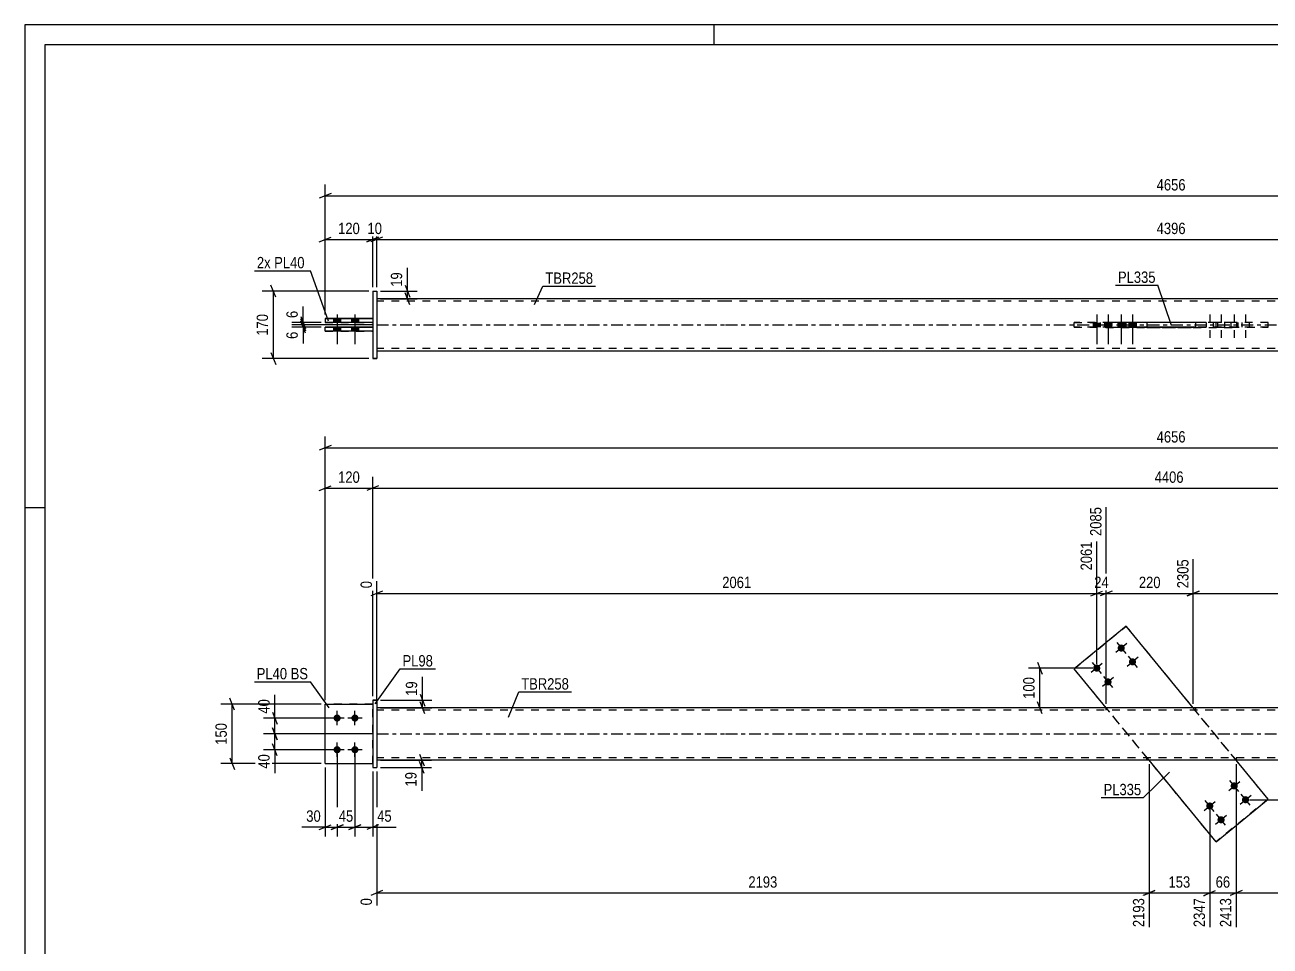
# Model space of a CAD drawing. Header units: millimetres. Extents: x 0 to 594, y 0 to 420.
# Drawn here: x 0 to 314.4, y 187.3 to 420 of the extents above; entities that cross this region are included whole.
import ezdxf

# ---------------------------------------------------------------- set-up
doc = ezdxf.new("R2010")
doc.units = ezdxf.units.MM
doc.linetypes.add('DXK_LINE_DOT2', pattern=[3.9198, 1.9599, -1.9599])
doc.linetypes.add('DXK_LINE_DOT3', pattern=[5.9187, 2.979, -0.9799, 0.9799, -0.9799])
doc.styles.add('Arial Narrow', font='ARIALN.TTF', dxfattribs={"height": 0.2})

# ---------------------------------------------------------------- blocks, each defined once
blk = doc.blocks.new('Unknown-580874955-1129')
at = {"color": 5, "linetype": 'Continuous'}
for p, q in [((594, 420), (0, 420)), ((0, 420), (0, 0)), ((174, 415), (174, 420)), ((589, 415), (5, 415)), ((5, 415), (5, 5)), ((5, 298), (0, 298))]:
    blk.add_line(p, q, dxfattribs=at)
blk = doc.blocks.new('Part-580874955-1928 - 1901')
at = {"color": 2, "linetype": 'Continuous'}
for p, q in [((75.82, 233.42), (75.82, 248.42)), ((75.82, 248.42), (87.82, 248.42)), ((75.82, 233.42), (75.82, 233.42)), ((75.82, 233.42), (87.82, 233.42))]:
    blk.add_line(p, q, dxfattribs=at)
at = {"color": 7, "linetype": 'DXK_LINE_DOT2'}
for p, q in [((87.82, 248.42), (75.82, 248.42)), ((87.82, 233.42), (87.82, 248.42)), ((75.82, 233.42), (87.82, 233.42)), ((87.82, 233.42), (87.82, 233.42))]:
    blk.add_line(p, q, dxfattribs=at)
blk = doc.blocks.new('Part-580874955-1912 - 1901')
at = {"color": 2, "linetype": 'Continuous'}
for p, q in [((176.82, 247.52), (88.82, 247.52)), ((401.89, 247.52), (176.92, 247.52)), ((176.82, 234.32), (88.82, 234.32)), ((401.89, 234.32), (176.92, 234.32))]:
    blk.add_line(p, q, dxfattribs=at)
at = {"color": 7, "linetype": 'DXK_LINE_DOT2'}
for p, q in [((88.82, 247.52), (88.82, 234.32)), ((176.82, 246.92), (88.82, 246.92)), ((401.89, 246.92), (176.92, 246.92)), ((272.91, 247.52), (272.91, 246.92)), ((295.58, 247.52), (295.58, 246.92)), ((176.82, 234.92), (88.82, 234.92)), ((401.89, 234.92), (176.92, 234.92)), ((283.24, 234.32), (283.24, 234.92)), ((305.9, 234.32), (305.9, 234.92))]:
    blk.add_line(p, q, dxfattribs=at)
at = {"color": 7, "linetype": 'DXK_LINE_DOT3'}
for p, q in [((88.82, 240.92), (176.82, 240.92)), ((176.92, 240.92), (401.89, 240.92))]:
    blk.add_line(p, q, dxfattribs=at)
blk = doc.blocks.new('Part-580874955-1933 - 1901')
at = {"color": 7, "linetype": 'DXK_LINE_DOT2'}
for p, q in [((75.82, 233.42), (75.82, 248.42)), ((75.82, 248.42), (87.82, 248.42)), ((87.82, 248.42), (75.82, 248.42)), ((87.82, 233.42), (87.82, 248.42)), ((75.82, 233.42), (75.82, 233.42)), ((75.82, 233.42), (87.82, 233.42)), ((75.82, 233.42), (87.82, 233.42)), ((87.82, 233.42), (87.82, 233.42))]:
    blk.add_line(p, q, dxfattribs=at)
blk = doc.blocks.new('Part-580874955-1938 - 1901')
at = {"color": 2, "linetype": 'Continuous'}
for p, q in [((87.82, 249.42), (88.82, 249.42)), ((88.82, 249.42), (87.82, 249.42)), ((87.82, 249.42), (87.82, 232.42)), ((88.82, 249.42), (88.82, 232.42)), ((87.82, 232.42), (88.82, 232.42))]:
    blk.add_line(p, q, dxfattribs=at)
at = {"color": 7, "linetype": 'DXK_LINE_DOT2'}
for p, q in [((87.82, 249.42), (87.82, 249.42)), ((87.82, 249.42), (87.82, 249.42)), ((88.82, 249.42), (88.82, 249.42)), ((87.82, 232.42), (88.82, 232.42))]:
    blk.add_line(p, q, dxfattribs=at)
blk = doc.blocks.new('Part-580874955-1943 - 1901')
at = {"color": 2, "linetype": 'Continuous'}
for p, q in [((278.08, 268.17), (264.92, 257.39)), ((278.08, 268.17), (278.08, 268.17)), ((294.99, 247.52), (278.08, 268.17)), ((273.01, 247.52), (264.92, 257.39)), ((264.92, 257.39), (264.92, 257.39)), ((300.74, 213.67), (283.83, 234.32)), ((313.89, 224.44), (305.8, 234.32)), ((300.74, 213.67), (313.89, 224.44)), ((313.89, 224.44), (313.89, 224.44)), ((300.74, 213.67), (300.74, 213.67))]:
    blk.add_line(p, q, dxfattribs=at)
at = {"color": 7, "linetype": 'DXK_LINE_DOT2'}
for p, q in [((264.92, 257.39), (278.08, 268.17)), ((313.89, 224.44), (278.08, 268.17)), ((300.74, 213.67), (264.92, 257.39)), ((283.83, 234.32), (273.01, 247.52)), ((305.8, 234.32), (294.99, 247.52)), ((313.89, 224.44), (300.74, 213.67))]:
    blk.add_line(p, q, dxfattribs=at)
blk = doc.blocks.new('Bolt-580874955-1945 - 1901')
at = {"linetype": 'Continuous'}
for points in [[(78.82, 245.82), (79.01, 245.8), (79.19, 245.74), (79.35, 245.65), (79.49, 245.52), (79.6, 245.37), (79.68, 245.2), (79.72, 245.01), (79.72, 244.82), (79.68, 244.64), (79.6, 244.47), (79.49, 244.32), (79.35, 244.19), (79.19, 244.1), (79.01, 244.04), (78.82, 244.02), (78.64, 244.04), (78.46, 244.1), (78.3, 244.19), (78.16, 244.32), (78.05, 244.47), (77.97, 244.64), (77.93, 244.82), (77.93, 245.01), (77.97, 245.2), (78.05, 245.37), (78.16, 245.52), (78.3, 245.65), (78.46, 245.74), (78.64, 245.8)], [(83.32, 245.82), (83.51, 245.8), (83.69, 245.74), (83.85, 245.65), (83.99, 245.52), (84.1, 245.37), (84.18, 245.2), (84.22, 245.01), (84.22, 244.82), (84.18, 244.64), (84.1, 244.47), (83.99, 244.32), (83.85, 244.19), (83.69, 244.1), (83.51, 244.04), (83.32, 244.02), (83.14, 244.04), (82.96, 244.1), (82.8, 244.19), (82.66, 244.32), (82.55, 244.47), (82.47, 244.64), (82.43, 244.82), (82.43, 245.01), (82.47, 245.2), (82.55, 245.37), (82.66, 245.52), (82.8, 245.65), (82.96, 245.74), (83.14, 245.8)], [(78.82, 237.82), (79.01, 237.8), (79.19, 237.74), (79.35, 237.65), (79.49, 237.52), (79.6, 237.37), (79.68, 237.2), (79.72, 237.01), (79.72, 236.82), (79.68, 236.64), (79.6, 236.47), (79.49, 236.32), (79.35, 236.19), (79.19, 236.1), (79.01, 236.04), (78.82, 236.02), (78.64, 236.04), (78.46, 236.1), (78.3, 236.19), (78.16, 236.32), (78.05, 236.47), (77.97, 236.64), (77.93, 236.82), (77.93, 237.01), (77.97, 237.2), (78.05, 237.37), (78.16, 237.52), (78.3, 237.65), (78.46, 237.74), (78.64, 237.8)], [(83.32, 237.82), (83.51, 237.8), (83.69, 237.74), (83.85, 237.65), (83.99, 237.52), (84.1, 237.37), (84.18, 237.2), (84.22, 237.01), (84.22, 236.82), (84.18, 236.64), (84.1, 236.47), (83.99, 236.32), (83.85, 236.19), (83.69, 236.1), (83.51, 236.04), (83.32, 236.02), (83.14, 236.04), (82.96, 236.1), (82.8, 236.19), (82.66, 236.32), (82.55, 236.47), (82.47, 236.64), (82.43, 236.82), (82.43, 237.01), (82.47, 237.2), (82.55, 237.37), (82.66, 237.52), (82.8, 237.65), (82.96, 237.74), (83.14, 237.8)]]:
    blk.add_hatch(color=1, dxfattribs=at).paths.add_polyline_path(points)
at = {"color": 1, "linetype": 'Continuous'}
for p, q in [((78.82, 243.12), (78.82, 246.72)), ((83.32, 243.12), (83.32, 246.72)), ((80.62, 244.92), (77.02, 244.92)), ((85.12, 244.92), (81.52, 244.92)), ((80.62, 236.92), (77.02, 236.92)), ((78.82, 235.12), (78.82, 238.72)), ((85.12, 236.92), (81.52, 236.92)), ((83.32, 235.12), (83.32, 238.72))]:
    blk.add_line(p, q, dxfattribs=at)
blk = doc.blocks.new('Bolt-580874955-1946 - 1901')
at = {"linetype": 'Continuous'}
for points in [[(276.81, 263.51), (277, 263.49), (277.18, 263.43), (277.34, 263.33), (277.48, 263.21), (277.59, 263.06), (277.67, 262.88), (277.71, 262.7), (277.71, 262.51), (277.67, 262.33), (277.59, 262.16), (277.48, 262), (277.34, 261.88), (277.18, 261.78), (277, 261.73), (276.81, 261.71), (276.63, 261.73), (276.45, 261.78), (276.28, 261.88), (276.14, 262), (276.03, 262.16), (275.96, 262.33), (275.92, 262.51), (275.92, 262.7), (275.96, 262.88), (276.03, 263.06), (276.14, 263.21), (276.28, 263.33), (276.45, 263.43), (276.63, 263.49)], [(270.62, 258.44), (270.81, 258.42), (270.99, 258.36), (271.15, 258.27), (271.29, 258.14), (271.4, 257.99), (271.48, 257.82), (271.52, 257.63), (271.52, 257.44), (271.48, 257.26), (271.4, 257.09), (271.29, 256.93), (271.15, 256.81), (270.99, 256.71), (270.81, 256.66), (270.62, 256.64), (270.44, 256.66), (270.26, 256.71), (270.09, 256.81), (269.95, 256.93), (269.84, 257.09), (269.77, 257.26), (269.73, 257.44), (269.73, 257.63), (269.77, 257.82), (269.84, 257.99), (269.95, 258.14), (270.09, 258.27), (270.26, 258.36), (270.44, 258.42)], [(279.66, 260.03), (279.85, 260.01), (280.03, 259.95), (280.19, 259.85), (280.33, 259.73), (280.44, 259.58), (280.52, 259.4), (280.56, 259.22), (280.56, 259.03), (280.52, 258.85), (280.44, 258.68), (280.33, 258.52), (280.19, 258.4), (280.03, 258.3), (279.85, 258.25), (279.66, 258.23), (279.48, 258.25), (279.3, 258.3), (279.13, 258.4), (279, 258.52), (278.88, 258.68), (278.81, 258.85), (278.77, 259.03), (278.77, 259.22), (278.81, 259.4), (278.88, 259.58), (279, 259.73), (279.13, 259.85), (279.3, 259.95), (279.48, 260.01)], [(273.48, 254.96), (273.66, 254.94), (273.84, 254.88), (274, 254.78), (274.14, 254.66), (274.25, 254.51), (274.33, 254.33), (274.37, 254.15), (274.37, 253.96), (274.33, 253.78), (274.25, 253.61), (274.14, 253.45), (274, 253.33), (273.84, 253.23), (273.66, 253.18), (273.48, 253.16), (273.29, 253.18), (273.11, 253.23), (272.95, 253.33), (272.81, 253.45), (272.7, 253.61), (272.62, 253.78), (272.58, 253.96), (272.58, 254.15), (272.62, 254.33), (272.7, 254.51), (272.81, 254.66), (272.95, 254.78), (273.11, 254.88), (273.29, 254.94)]]:
    blk.add_hatch(color=1, dxfattribs=at).paths.add_polyline_path(points)
at = {"color": 1, "linetype": 'Continuous'}
for p, q in [((278.2, 263.75), (275.42, 261.47)), ((275.67, 264), (277.95, 261.21)), ((272.02, 258.68), (269.23, 256.4)), ((269.48, 258.93), (271.76, 256.14)), ((281.06, 260.27), (278.27, 257.98)), ((278.52, 260.52), (280.8, 257.73)), ((274.87, 255.2), (272.08, 252.92)), ((272.33, 255.45), (274.62, 252.66))]:
    blk.add_line(p, q, dxfattribs=at)
blk = doc.blocks.new('Bolt-580874955-1947 - 1901')
at = {"linetype": 'Continuous'}
for points in [[(305.34, 228.68), (305.53, 228.66), (305.71, 228.6), (305.87, 228.51), (306.01, 228.38), (306.12, 228.23), (306.2, 228.06), (306.24, 227.87), (306.24, 227.68), (306.2, 227.5), (306.12, 227.33), (306.01, 227.18), (305.87, 227.05), (305.71, 226.96), (305.53, 226.9), (305.34, 226.88), (305.16, 226.9), (304.98, 226.96), (304.81, 227.05), (304.67, 227.18), (304.56, 227.33), (304.49, 227.5), (304.45, 227.68), (304.45, 227.87), (304.49, 228.06), (304.56, 228.23), (304.67, 228.38), (304.81, 228.51), (304.98, 228.6), (305.16, 228.66)], [(299.15, 223.61), (299.34, 223.59), (299.52, 223.53), (299.68, 223.44), (299.82, 223.31), (299.93, 223.16), (300.01, 222.99), (300.05, 222.8), (300.05, 222.62), (300.01, 222.43), (299.93, 222.26), (299.82, 222.11), (299.68, 221.98), (299.52, 221.89), (299.34, 221.83), (299.15, 221.81), (298.97, 221.83), (298.79, 221.89), (298.63, 221.98), (298.49, 222.11), (298.38, 222.26), (298.3, 222.43), (298.26, 222.62), (298.26, 222.8), (298.3, 222.99), (298.38, 223.16), (298.49, 223.31), (298.63, 223.44), (298.79, 223.53), (298.97, 223.59)], [(308.19, 225.2), (308.38, 225.18), (308.56, 225.12), (308.72, 225.03), (308.86, 224.9), (308.97, 224.75), (309.05, 224.58), (309.09, 224.39), (309.09, 224.2), (309.05, 224.02), (308.97, 223.85), (308.86, 223.7), (308.72, 223.57), (308.56, 223.48), (308.38, 223.42), (308.19, 223.4), (308.01, 223.42), (307.83, 223.48), (307.67, 223.57), (307.53, 223.7), (307.42, 223.85), (307.34, 224.02), (307.3, 224.2), (307.3, 224.39), (307.34, 224.58), (307.42, 224.75), (307.53, 224.9), (307.67, 225.03), (307.83, 225.12), (308.01, 225.18)], [(302.01, 220.13), (302.19, 220.11), (302.37, 220.05), (302.54, 219.96), (302.67, 219.83), (302.79, 219.68), (302.86, 219.51), (302.9, 219.32), (302.9, 219.13), (302.86, 218.95), (302.79, 218.78), (302.67, 218.63), (302.54, 218.5), (302.37, 218.41), (302.19, 218.35), (302.01, 218.33), (301.82, 218.35), (301.64, 218.41), (301.48, 218.5), (301.34, 218.63), (301.23, 218.78), (301.15, 218.95), (301.11, 219.13), (301.11, 219.32), (301.15, 219.51), (301.23, 219.68), (301.34, 219.83), (301.48, 219.96), (301.64, 220.05), (301.82, 220.11)]]:
    blk.add_hatch(color=1, dxfattribs=at).paths.add_polyline_path(points)
at = {"color": 1, "linetype": 'Continuous'}
for p, q in [((303.95, 226.64), (306.74, 228.92)), ((306.48, 226.39), (304.2, 229.17)), ((297.76, 221.57), (300.55, 223.85)), ((300.3, 221.32), (298.01, 224.1)), ((306.8, 223.16), (309.59, 225.44)), ((309.34, 222.91), (307.05, 225.69)), ((300.61, 218.09), (303.4, 220.37)), ((303.15, 217.84), (300.87, 220.62))]:
    blk.add_line(p, q, dxfattribs=at)
blk = doc.blocks.new('Part-580874955-2347 - 2328')
at = {"color": 2, "linetype": 'Continuous'}
for p, q in [((75.82, 342.63), (75.82, 343.63)), ((75.82, 343.63), (87.82, 343.63)), ((87.82, 343.63), (75.82, 343.63)), ((87.82, 342.63), (75.82, 342.63))]:
    blk.add_line(p, q, dxfattribs=at)
at = {"color": 7, "linetype": 'DXK_LINE_DOT2'}
for p, q in [((75.82, 343.63), (75.82, 343.63)), ((75.82, 343.63), (75.82, 343.63)), ((87.82, 343.63), (87.82, 342.63)), ((75.82, 342.63), (87.82, 342.63))]:
    blk.add_line(p, q, dxfattribs=at)
blk = doc.blocks.new('Bolt-580874955-2331 - 2328')
at = {"linetype": 'Continuous'}
for points in [[(77.92, 344.83), (79.72, 344.83), (79.72, 345.83), (77.92, 345.83)], [(77.92, 344.83), (79.72, 344.83), (79.72, 345.83), (77.92, 345.83)], [(77.92, 342.63), (79.72, 342.63), (79.72, 343.63), (77.92, 343.63)], [(77.92, 342.63), (79.72, 342.63), (79.72, 343.63), (77.92, 343.63)], [(82.42, 344.83), (84.22, 344.83), (84.22, 345.83), (82.42, 345.83)], [(82.42, 344.83), (84.22, 344.83), (84.22, 345.83), (82.42, 345.83)], [(82.42, 342.63), (84.22, 342.63), (84.22, 343.63), (82.42, 343.63)], [(82.42, 342.63), (84.22, 342.63), (84.22, 343.63), (82.42, 343.63)]]:
    blk.add_hatch(color=1, dxfattribs=at).paths.add_polyline_path(points)
at = {"color": 1, "linetype": 'Continuous'}
for p, q in [((78.82, 346.83), (78.82, 339.33)), ((78.82, 346.83), (78.82, 339.33)), ((83.32, 346.83), (83.32, 339.33)), ((83.32, 346.83), (83.32, 339.33)), ((77.92, 345.83), (77.92, 344.83)), ((77.92, 345.83), (77.92, 344.83)), ((77.92, 343.63), (77.92, 342.63)), ((77.92, 343.63), (77.92, 342.63)), ((79.72, 345.83), (79.72, 344.83)), ((79.72, 345.83), (79.72, 344.83)), ((79.72, 343.63), (79.72, 342.63)), ((79.72, 343.63), (79.72, 342.63)), ((82.42, 345.83), (82.42, 344.83)), ((82.42, 345.83), (82.42, 344.83)), ((82.42, 343.63), (82.42, 342.63)), ((82.42, 343.63), (82.42, 342.63)), ((84.22, 345.83), (84.22, 344.83)), ((84.22, 345.83), (84.22, 344.83)), ((84.22, 343.63), (84.22, 342.63)), ((84.22, 343.63), (84.22, 342.63))]:
    blk.add_line(p, q, dxfattribs=at)
blk = doc.blocks.new('Part-580874955-2336 - 2328')
at = {"color": 2, "linetype": 'Continuous'}
for p, q in [((264.92, 343.63), (264.92, 344.83)), ((278.08, 343.63), (278.08, 344.83)), ((295.58, 344.83), (278.08, 344.83)), ((295.58, 344.83), (278.08, 344.83)), ((295.58, 343.63), (278.08, 343.63))]:
    blk.add_line(p, q, dxfattribs=at)
at = {"color": 7, "linetype": 'DXK_LINE_DOT2'}
for p, q in [((278.08, 344.83), (264.92, 344.83)), ((264.92, 344.83), (278.08, 344.83)), ((264.92, 343.63), (300.74, 343.63)), ((278.08, 343.63), (264.92, 343.63)), ((313.89, 344.83), (295.58, 344.83)), ((300.74, 344.83), (295.58, 344.83)), ((313.89, 343.63), (295.58, 343.63)), ((300.74, 343.63), (300.74, 344.83)), ((313.89, 344.83), (300.74, 344.83)), ((300.74, 343.63), (313.89, 343.63)), ((313.89, 343.63), (313.89, 344.83))]:
    blk.add_line(p, q, dxfattribs=at)
blk = doc.blocks.new('Part-580874955-2337 - 2328')
at = {"color": 2, "linetype": 'Continuous'}
for p, q in [((87.82, 352.73), (88.82, 352.73)), ((87.82, 352.73), (88.82, 352.73)), ((87.82, 352.73), (87.82, 335.73)), ((88.82, 352.73), (88.82, 335.73)), ((88.82, 335.73), (87.82, 335.73))]:
    blk.add_line(p, q, dxfattribs=at)
at = {"color": 7, "linetype": 'DXK_LINE_DOT2'}
for p, q in [((87.82, 352.73), (87.82, 352.73)), ((87.82, 352.73), (87.82, 352.73)), ((88.82, 352.73), (88.82, 352.73)), ((88.82, 352.73), (88.82, 352.73)), ((87.82, 335.73), (88.82, 335.73)), ((87.82, 335.73), (87.82, 335.73))]:
    blk.add_line(p, q, dxfattribs=at)
blk = doc.blocks.new('Part-580874955-2342 - 2328')
at = {"color": 2, "linetype": 'Continuous'}
for p, q in [((75.82, 345.83), (87.82, 345.83)), ((87.82, 345.83), (75.82, 345.83)), ((75.82, 345.83), (75.82, 344.83)), ((87.82, 344.83), (75.82, 344.83))]:
    blk.add_line(p, q, dxfattribs=at)
at = {"color": 7, "linetype": 'DXK_LINE_DOT2'}
for p, q in [((75.82, 345.83), (75.82, 345.83)), ((75.82, 345.83), (75.82, 345.83)), ((75.82, 344.83), (87.82, 344.83)), ((87.82, 345.83), (87.82, 344.83))]:
    blk.add_line(p, q, dxfattribs=at)
blk = doc.blocks.new('Part-580874955-2367 - 2328')
at = {"color": 2, "linetype": 'Continuous'}
for p, q in [((176.82, 350.83), (88.82, 350.83)), ((401.89, 350.83), (176.92, 350.83)), ((272.91, 344.93), (295.58, 344.93)), ((272.91, 344.83), (272.91, 344.93)), ((272.91, 343.63), (272.91, 343.53)), ((272.91, 343.53), (272.91, 343.53)), ((295.58, 343.53), (272.91, 343.53)), ((283.24, 344.93), (283.24, 344.83)), ((283.24, 343.53), (283.24, 343.63)), ((295.58, 344.93), (295.58, 343.53)), ((176.82, 337.63), (88.82, 337.63)), ((401.89, 337.63), (176.92, 337.63))]:
    blk.add_line(p, q, dxfattribs=at)
at = {"color": 7, "linetype": 'DXK_LINE_DOT2'}
for p, q in [((88.82, 350.83), (88.82, 337.63)), ((176.82, 350.23), (88.82, 350.23)), ((401.89, 350.23), (176.92, 350.23)), ((272.91, 344.93), (295.58, 344.93)), ((272.91, 343.53), (272.91, 344.83)), ((272.91, 343.53), (295.58, 343.53)), ((283.24, 344.93), (283.24, 344.93)), ((283.24, 344.93), (283.24, 344.93)), ((283.24, 344.93), (305.9, 344.93)), ((283.24, 344.93), (305.9, 344.93)), ((283.24, 344.83), (283.24, 343.53)), ((305.9, 343.53), (283.24, 343.53)), ((283.24, 343.53), (283.24, 343.53)), ((283.24, 343.53), (305.9, 343.53)), ((305.9, 344.93), (305.9, 343.53)), ((176.82, 338.23), (88.82, 338.23)), ((401.89, 338.23), (176.92, 338.23))]:
    blk.add_line(p, q, dxfattribs=at)
at = {"color": 7, "linetype": 'DXK_LINE_DOT3'}
for p, q in [((88.82, 344.23), (176.82, 344.23)), ((176.92, 344.23), (401.89, 344.23))]:
    blk.add_line(p, q, dxfattribs=at)
blk = doc.blocks.new('Bolt-580874955-2373 - 2328')
at = {"linetype": 'Continuous'}
for points in [[(271.52, 344.83), (269.72, 344.83), (269.72, 343.63), (271.52, 343.63)], [(274.38, 344.83), (272.58, 344.83), (272.58, 343.63), (274.38, 343.63)], [(277.71, 344.83), (275.91, 344.83), (275.91, 343.63), (277.71, 343.63)], [(280.56, 344.83), (278.76, 344.83), (278.76, 343.63), (280.56, 343.63)]]:
    blk.add_hatch(color=1, dxfattribs=at).paths.add_polyline_path(points)
at = {"color": 1, "linetype": 'Continuous'}
for p, q in [((270.62, 346.83), (270.62, 339.33)), ((273.48, 346.83), (273.48, 339.33)), ((276.81, 346.83), (276.81, 339.33)), ((279.66, 346.83), (279.66, 339.33)), ((269.72, 344.83), (269.72, 343.63)), ((271.52, 344.83), (271.52, 343.63)), ((272.58, 344.83), (272.58, 343.63)), ((274.38, 344.83), (274.38, 343.63)), ((275.91, 344.83), (275.91, 343.63)), ((277.71, 344.83), (277.71, 343.63)), ((278.76, 344.83), (278.76, 343.63)), ((280.56, 344.83), (280.56, 343.63))]:
    blk.add_line(p, q, dxfattribs=at)
blk = doc.blocks.new('Bolt-580874955-2374 - 2328')
at = {"color": 1, "linetype": 'DXK_LINE_DOT2'}
for p, q in [((299.15, 346.83), (299.15, 339.33)), ((302.01, 346.83), (302.01, 339.33)), ((305.34, 346.83), (305.34, 339.33)), ((308.19, 346.83), (308.19, 339.33)), ((298.25, 344.83), (298.25, 343.63)), ((300.05, 344.83), (300.05, 343.63)), ((301.11, 344.83), (301.11, 343.63)), ((302.91, 344.83), (302.91, 343.63)), ((304.44, 344.83), (304.44, 343.63)), ((306.24, 344.83), (306.24, 343.63)), ((307.29, 344.83), (307.29, 343.63)), ((309.09, 344.83), (309.09, 343.63))]:
    blk.add_line(p, q, dxfattribs=at)
blk = doc.blocks.new('StraightDimension-580874955-2155 - 1901')
at = {"color": 7, "linetype": 'Continuous'}
for p, q in [((283.83, 233.32), (283.83, 192.13)), ((299.15, 221.71), (299.15, 192.13)), ((285.33, 201.34), (282.33, 200.14)), ((297.65, 200.14), (300.65, 201.34)), ((283.83, 200.74), (299.15, 200.74))]:
    blk.add_line(p, q, dxfattribs=at)
at = {"color": 0}
blk.add_wipeout([(294.83, 201.49), (294.83, 205.69), (288.15, 205.69), (288.15, 201.49)], dxfattribs=at)
at = {"color": 3, "style": 'Arial Narrow'}
blk.add_text('153', height=2.863, dxfattribs=at).set_placement((288.75, 202.09))
at = {"color": 0, "linetype": 'Continuous'}
blk.add_wipeout([(298.55, 200.04), (294.35, 200.04), (294.35, 191.53), (298.55, 191.53)], dxfattribs=at)
at = {"color": 3, "linetype": 'Continuous', "style": 'Arial Narrow'}
blk.add_text('2347', height=2.863, rotation=90.0002, dxfattribs=at).set_placement((297.95, 192.13))
blk = doc.blocks.new('StraightDimension-580874955-1978 - 1901')
at = {"color": 7, "linetype": 'Continuous'}
for p, q in [((75.82, 249.42), (75.82, 305.85)), ((87.82, 250.42), (87.82, 305.85)), ((74.32, 302.4), (77.32, 303.6)), ((75.82, 303), (87.82, 303)), ((89.32, 303.6), (86.32, 302.4))]:
    blk.add_line(p, q, dxfattribs=at)
at = {"color": 0}
blk.add_wipeout([(85.17, 303.75), (85.17, 307.95), (78.48, 307.95), (78.48, 303.75)], dxfattribs=at)
at = {"color": 3, "style": 'Arial Narrow'}
blk.add_text('120', height=2.863, dxfattribs=at).set_placement((79.08, 304.35))
blk = doc.blocks.new('StraightDimension-580874955-2125 - 1901')
at = {"color": 7, "linetype": 'Continuous'}
for p, q in [((89.82, 249.42), (102.78, 249.42)), ((99.78, 250.92), (100.98, 247.92)), ((100.98, 246.02), (99.78, 249.02)), ((100.38, 247.52), (100.38, 249.42)), ((89.82, 247.52), (102.78, 247.52))]:
    blk.add_line(p, q, dxfattribs=at)
at = {"color": 0}
blk.add_wipeout([(99.63, 254.8), (95.43, 254.8), (95.43, 249.94), (99.63, 249.94)], dxfattribs=at)
at = {"color": 7, "linetype": 'Continuous'}
blk.add_line((100.38, 249.42), (100.38, 255.32), dxfattribs=at)
blk.add_line((100.38, 249.42), (100.38, 255.32), dxfattribs=at)
at = {"color": 3, "style": 'Arial Narrow'}
blk.add_text('19', height=2.863, rotation=90.0002, dxfattribs=at).set_placement((99.03, 250.54))
blk = doc.blocks.new('StraightDimension-580874955-2235 - 1901')
at = {"color": 7, "linetype": 'Continuous'}
for p, q in [((273.01, 248.52), (273.01, 298.22)), ((294.99, 248.52), (294.99, 285.02)), ((274.51, 277.01), (271.51, 275.81)), ((293.49, 275.81), (296.49, 277.01)), ((273.01, 276.41), (294.99, 276.41))]:
    blk.add_line(p, q, dxfattribs=at)
at = {"color": 0, "linetype": 'Continuous'}
blk.add_wipeout([(294.39, 285.62), (290.19, 285.62), (290.19, 277.11), (294.39, 277.11)], dxfattribs=at)
at = {"color": 0}
blk.add_wipeout([(287.34, 277.16), (287.34, 281.36), (280.66, 281.36), (280.66, 277.16)], dxfattribs=at)
at = {"color": 3, "linetype": 'Continuous', "style": 'Arial Narrow'}
blk.add_text('2305', height=2.863, rotation=90.0002, dxfattribs=at).set_placement((293.79, 277.71))
at = {"color": 3, "style": 'Arial Narrow'}
blk.add_text('220', height=2.863, dxfattribs=at).set_placement((281.26, 277.76))
blk = doc.blocks.new('StraightDimension-580874955-2098 - 1901')
at = {"color": 7, "linetype": 'Continuous'}
for p, q in [((62.53, 246.42), (63.73, 243.42)), ((77.82, 244.92), (60.28, 244.92)), ((63.73, 239.42), (62.53, 242.42)), ((63.13, 240.92), (63.13, 244.92)), ((87.82, 240.92), (60.28, 240.92))]:
    blk.add_line(p, q, dxfattribs=at)
at = {"color": 0}
blk.add_wipeout([(62.38, 250.3), (58.18, 250.3), (58.18, 245.44), (62.38, 245.44)], dxfattribs=at)
at = {"color": 7, "linetype": 'Continuous'}
blk.add_line((63.13, 244.92), (63.13, 250.82), dxfattribs=at)
blk.add_line((63.13, 244.92), (63.13, 250.82), dxfattribs=at)
at = {"color": 3, "style": 'Arial Narrow'}
blk.add_text('40', height=2.863, rotation=90.0002, dxfattribs=at).set_placement((61.78, 246.04))
blk = doc.blocks.new('StraightDimension-580874955-2169 - 1901')
at = {"color": 7, "linetype": 'Continuous'}
for p, q in [((305.8, 233.32), (305.8, 192.13)), ((299.15, 221.71), (299.15, 192.13)), ((297.65, 200.14), (300.65, 201.34)), ((307.3, 201.34), (304.3, 200.14)), ((299.15, 200.74), (305.8, 200.74))]:
    blk.add_line(p, q, dxfattribs=at)
at = {"color": 0}
blk.add_wipeout([(304.91, 201.49), (304.91, 205.69), (300.05, 205.69), (300.05, 201.49)], dxfattribs=at)
at = {"color": 3, "style": 'Arial Narrow'}
blk.add_text('66', height=2.863, dxfattribs=at).set_placement((300.65, 202.09))
at = {"color": 0, "linetype": 'Continuous'}
blk.add_wipeout([(305.2, 200.04), (301, 200.04), (301, 191.53), (305.2, 191.53)], dxfattribs=at)
at = {"color": 3, "linetype": 'Continuous', "style": 'Arial Narrow'}
blk.add_text('2413', height=2.863, rotation=90.0002, dxfattribs=at).set_placement((304.6, 192.13))
blk = doc.blocks.new('StraightDimension-580874955-1973 - 1901')
at = {"color": 7, "linetype": 'Continuous'}
for p, q in [((87.82, 250.42), (87.82, 305.85)), ((89.32, 303.6), (86.32, 302.4)), ((87.82, 303), (489.99, 303))]:
    blk.add_line(p, q, dxfattribs=at)
at = {"color": 0}
blk.add_wipeout([(293.17, 303.75), (293.17, 307.95), (284.65, 307.95), (284.65, 303.75)], dxfattribs=at)
at = {"color": 3, "style": 'Arial Narrow'}
blk.add_text('4406', height=2.863, dxfattribs=at).set_placement((285.25, 304.35))
blk = doc.blocks.new('StraightDimension-580874955-2030 - 1901')
at = {"color": 7, "linetype": 'Continuous'}
for p, q in [((321.56, 235.82), (322.76, 232.82)), ((385.55, 234.32), (319.31, 234.32)), ((322.16, 224.3), (322.16, 234.32)), ((309.19, 224.3), (324.56, 224.3)), ((322.76, 222.8), (321.56, 225.8))]:
    blk.add_line(p, q, dxfattribs=at)
at = {"color": 0}
blk.add_wipeout([(321.41, 232.65), (317.21, 232.65), (317.21, 225.97), (321.41, 225.97)], dxfattribs=at)
at = {"color": 3, "style": 'Arial Narrow'}
blk.add_text('100', height=2.863, rotation=90.0002, dxfattribs=at).set_placement((320.81, 226.57))
blk = doc.blocks.new('StraightDimension-580874955-2041 - 1901')
at = {"color": 7, "linetype": 'Continuous'}
for p, q in [((74.82, 248.42), (49.47, 248.42)), ((52.92, 246.92), (51.72, 249.92)), ((52.32, 233.42), (52.32, 248.42)), ((74.82, 233.42), (49.47, 233.42)), ((51.72, 234.92), (52.92, 231.92))]:
    blk.add_line(p, q, dxfattribs=at)
at = {"color": 0}
blk.add_wipeout([(51.57, 244.26), (47.37, 244.26), (47.37, 237.58), (51.57, 237.58)], dxfattribs=at)
at = {"color": 3, "style": 'Arial Narrow'}
blk.add_text('150', height=2.863, rotation=90.0002, dxfattribs=at).set_placement((50.97, 238.18))
blk = doc.blocks.new('StraightDimension-580874955-2183 - 1901')
at = {"color": 7, "linetype": 'Continuous'}
for p, q in [((305.8, 233.32), (305.8, 192.13)), ((489.99, 232.42), (489.99, 192.13)), ((307.3, 201.34), (304.3, 200.14)), ((488.49, 200.14), (491.49, 201.34)), ((305.8, 200.74), (489.99, 200.74))]:
    blk.add_line(p, q, dxfattribs=at)
at = {"color": 0}
blk.add_wipeout([(402.15, 201.49), (402.15, 205.69), (393.64, 205.69), (393.64, 201.49)], dxfattribs=at)
at = {"color": 0, "linetype": 'Continuous'}
blk.add_wipeout([(489.39, 200.04), (485.19, 200.04), (485.19, 191.53), (489.39, 191.53)], dxfattribs=at)
at = {"color": 3, "style": 'Arial Narrow'}
blk.add_text('1983', height=2.863, dxfattribs=at).set_placement((394.24, 202.09))
at = {"color": 3, "linetype": 'Continuous', "style": 'Arial Narrow'}
blk.add_text('4396', height=2.863, rotation=90.0002, dxfattribs=at).set_placement((488.79, 192.13))
blk = doc.blocks.new('StraightDimension-580874955-2257 - 1901')
at = {"color": 7, "linetype": 'Continuous'}
for p, q in [((273.01, 248.52), (273.01, 298.22)), ((270.62, 258.54), (270.62, 289.52)), ((269.12, 275.81), (272.12, 277.01)), ((274.51, 277.01), (271.51, 275.81)), ((270.62, 276.41), (273.01, 276.41))]:
    blk.add_line(p, q, dxfattribs=at)
at = {"color": 0, "linetype": 'Continuous'}
blk.add_wipeout([(272.41, 298.82), (268.21, 298.82), (268.21, 290.31), (272.41, 290.31)], dxfattribs=at)
at = {"color": 0}
blk.add_wipeout([(274.25, 277.16), (274.25, 281.36), (269.39, 281.36), (269.39, 277.16)], dxfattribs=at)
at = {"color": 3, "linetype": 'Continuous', "style": 'Arial Narrow'}
blk.add_text('2085', height=2.863, rotation=90.0002, dxfattribs=at).set_placement((271.81, 290.91))
at = {"color": 3, "style": 'Arial Narrow'}
blk.add_text('24', height=2.863, dxfattribs=at).set_placement((269.99, 277.76))
blk = doc.blocks.new('StraightDimension-580874955-2111 - 1901')
at = {"color": 7, "linetype": 'Continuous'}
for p, q in [((62.53, 242.42), (63.73, 239.42)), ((87.82, 240.92), (60.28, 240.92)), ((63.13, 236.92), (63.13, 240.92)), ((77.82, 236.92), (60.28, 236.92)), ((63.73, 235.42), (62.53, 238.42))]:
    blk.add_line(p, q, dxfattribs=at)
at = {"color": 0}
blk.add_wipeout([(62.38, 236.39), (58.18, 236.39), (58.18, 231.54), (62.38, 231.54)], dxfattribs=at)
at = {"color": 7, "linetype": 'Continuous'}
blk.add_line((63.13, 236.92), (63.13, 231.01), dxfattribs=at)
blk.add_line((63.13, 236.92), (63.13, 231.01), dxfattribs=at)
at = {"color": 3, "style": 'Arial Narrow'}
blk.add_text('40', height=2.863, rotation=90.0002, dxfattribs=at).set_placement((61.78, 232.14))
blk = doc.blocks.new('StraightDimension-580874955-2134 - 1901')
at = {"color": 7, "linetype": 'Continuous'}
for p, q in [((99.63, 235.82), (100.83, 232.82)), ((89.82, 234.32), (102.63, 234.32)), ((100.83, 230.92), (99.63, 233.92)), ((100.23, 232.42), (100.23, 234.32)), ((89.82, 232.42), (102.63, 232.42))]:
    blk.add_line(p, q, dxfattribs=at)
at = {"color": 0}
blk.add_wipeout([(99.48, 231.89), (95.28, 231.89), (95.28, 227.04), (99.48, 227.04)], dxfattribs=at)
at = {"color": 7, "linetype": 'Continuous'}
blk.add_line((100.23, 232.42), (100.23, 226.51), dxfattribs=at)
blk.add_line((100.23, 232.42), (100.23, 226.51), dxfattribs=at)
at = {"color": 3, "style": 'Arial Narrow'}
blk.add_text('19', height=2.863, rotation=90.0002, dxfattribs=at).set_placement((98.88, 227.64))
blk = doc.blocks.new('StraightDimension-580874955-2143 - 1901')
at = {"color": 7, "linetype": 'Continuous'}
for p, q in [((283.83, 233.32), (283.83, 192.13)), ((88.82, 231.42), (88.82, 197.61)), ((90.32, 201.34), (87.32, 200.14)), ((282.33, 200.14), (285.33, 201.34)), ((88.82, 200.74), (283.83, 200.74))]:
    blk.add_line(p, q, dxfattribs=at)
at = {"color": 0}
blk.add_wipeout([(190.58, 201.49), (190.58, 205.69), (182.07, 205.69), (182.07, 201.49)], dxfattribs=at)
at = {"color": 0, "linetype": 'Continuous'}
for points in [[(88.22, 200.04), (84.02, 200.04), (84.02, 197.01), (88.22, 197.01)], [(283.23, 200.04), (279.03, 200.04), (279.03, 191.53), (283.23, 191.53)]]:
    blk.add_wipeout(points, dxfattribs=at)
at = {"color": 3, "style": 'Arial Narrow'}
blk.add_text('2193', height=2.863, dxfattribs=at).set_placement((182.67, 202.09))
at = {"color": 3, "linetype": 'Continuous', "style": 'Arial Narrow'}
for s, height, p in [('0', 2.86, (87.62, 197.61)), ('2193', 2.863, (282.63, 192.13))]:
    blk.add_text(s, height=height, rotation=90.0002, dxfattribs=at).set_placement(p)
blk = doc.blocks.new('StraightDimension-580874955-2196 - 1901')
at = {"color": 7, "linetype": 'Continuous'}
for p, q in [((78.82, 235.92), (78.82, 214.99)), ((75.82, 232.42), (75.82, 214.99)), ((74.32, 216.79), (77.32, 217.99)), ((75.82, 217.39), (78.82, 217.39)), ((80.32, 217.99), (77.32, 216.79))]:
    blk.add_line(p, q, dxfattribs=at)
at = {"color": 0}
blk.add_wipeout([(75.3, 218.14), (75.3, 222.34), (70.44, 222.34), (70.44, 218.14)], dxfattribs=at)
at = {"color": 7, "linetype": 'Continuous'}
blk.add_line((75.82, 217.39), (69.92, 217.39), dxfattribs=at)
blk.add_line((75.82, 217.39), (69.92, 217.39), dxfattribs=at)
at = {"color": 3, "style": 'Arial Narrow'}
blk.add_text('30', height=2.863, dxfattribs=at).set_placement((71.04, 218.74))
blk = doc.blocks.new('StraightDimension-580874955-2206 - 1901')
at = {"color": 7, "linetype": 'Continuous'}
for p, q in [((78.82, 235.92), (78.82, 214.99)), ((83.32, 235.92), (83.32, 214.99)), ((77.32, 216.79), (80.32, 217.99)), ((78.82, 217.39), (83.32, 217.39)), ((84.82, 217.99), (81.82, 216.79))]:
    blk.add_line(p, q, dxfattribs=at)
at = {"color": 0}
blk.add_wipeout([(83.5, 218.14), (83.5, 222.34), (78.65, 222.34), (78.65, 218.14)], dxfattribs=at)
at = {"color": 3, "style": 'Arial Narrow'}
blk.add_text('45', height=2.863, dxfattribs=at).set_placement((79.25, 218.74))
blk = doc.blocks.new('StraightDimension-580874955-2213 - 1901')
at = {"color": 7, "linetype": 'Continuous'}
for p, q in [((83.32, 235.92), (83.32, 214.99)), ((87.82, 231.42), (87.82, 214.99)), ((81.82, 216.79), (84.82, 217.99)), ((83.32, 217.39), (87.82, 217.39)), ((89.32, 217.99), (86.32, 216.79))]:
    blk.add_line(p, q, dxfattribs=at)
at = {"color": 0}
blk.add_wipeout([(93.21, 218.14), (93.21, 222.34), (88.35, 222.34), (88.35, 218.14)], dxfattribs=at)
at = {"color": 7, "linetype": 'Continuous'}
blk.add_line((87.82, 217.39), (93.73, 217.39), dxfattribs=at)
blk.add_line((87.82, 217.39), (93.73, 217.39), dxfattribs=at)
at = {"color": 3, "style": 'Arial Narrow'}
blk.add_text('45', height=2.863, dxfattribs=at).set_placement((88.95, 218.74))
blk = doc.blocks.new('StraightDimension-580874955-2221 - 1901')
at = {"color": 7, "linetype": 'Continuous'}
for p, q in [((294.99, 248.52), (294.99, 285.02)), ((489.99, 249.42), (489.99, 285.02)), ((296.49, 277.01), (293.49, 275.81)), ((488.49, 275.81), (491.49, 277.01)), ((294.99, 276.41), (489.99, 276.41))]:
    blk.add_line(p, q, dxfattribs=at)
at = {"color": 0, "linetype": 'Continuous'}
blk.add_wipeout([(489.39, 285.62), (485.19, 285.62), (485.19, 277.11), (489.39, 277.11)], dxfattribs=at)
at = {"color": 0}
blk.add_wipeout([(396.75, 277.16), (396.75, 281.36), (388.24, 281.36), (388.24, 277.16)], dxfattribs=at)
at = {"color": 3, "linetype": 'Continuous', "style": 'Arial Narrow'}
blk.add_text('4396', height=2.863, rotation=90.0002, dxfattribs=at).set_placement((488.79, 277.71))
at = {"color": 3, "style": 'Arial Narrow'}
blk.add_text('2091', height=2.863, dxfattribs=at).set_placement((388.84, 277.76))
blk = doc.blocks.new('StraightDimension-580874955-2273 - 1901')
at = {"color": 7, "linetype": 'Continuous'}
for p, q in [((270.62, 258.54), (270.62, 289.52)), ((90.32, 277.01), (87.32, 275.81)), ((88.82, 248.52), (88.82, 279.54)), ((269.12, 275.81), (272.12, 277.01)), ((88.82, 276.41), (270.62, 276.41))]:
    blk.add_line(p, q, dxfattribs=at)
at = {"color": 0, "linetype": 'Continuous'}
for points in [[(270.02, 290.12), (265.82, 290.12), (265.82, 281.61), (270.02, 281.61)], [(88.22, 280.14), (84.02, 280.14), (84.02, 277.11), (88.22, 277.11)]]:
    blk.add_wipeout(points, dxfattribs=at)
at = {"color": 0}
blk.add_wipeout([(183.98, 277.16), (183.98, 281.36), (175.47, 281.36), (175.47, 277.16)], dxfattribs=at)
at = {"color": 3, "linetype": 'Continuous', "style": 'Arial Narrow'}
for s, height, p in [('2061', 2.863, (269.42, 282.21)), ('0', 2.86, (87.62, 277.71))]:
    blk.add_text(s, height=height, rotation=90.0002, dxfattribs=at).set_placement(p)
at = {"color": 3, "style": 'Arial Narrow'}
blk.add_text('2061', height=2.863, dxfattribs=at).set_placement((176.07, 277.76))
blk = doc.blocks.new('StraightDimension-580874955-2284 - 1901')
at = {"color": 7, "linetype": 'Continuous'}
for p, q in [((75.82, 249.42), (75.82, 316.02)), ((77.32, 313.77), (74.32, 312.57)), ((75.82, 313.17), (502.99, 313.17))]:
    blk.add_line(p, q, dxfattribs=at)
at = {"color": 0}
blk.add_wipeout([(293.67, 313.92), (293.67, 318.12), (285.15, 318.12), (285.15, 313.92)], dxfattribs=at)
at = {"color": 3, "style": 'Arial Narrow'}
blk.add_text('4656', height=2.863, dxfattribs=at).set_placement((285.75, 314.52))
blk = doc.blocks.new('StraightDimension-580874955-3563 - 1901')
at = {"color": 7, "linetype": 'Continuous'}
for p, q in [((255.66, 259.04), (256.86, 256.04)), ((269.62, 257.54), (253.41, 257.54)), ((256.26, 247.52), (256.26, 257.54)), ((256.86, 246.02), (255.66, 249.02)), ((261.92, 247.52), (253.41, 247.52))]:
    blk.add_line(p, q, dxfattribs=at)
at = {"color": 0}
blk.add_wipeout([(255.51, 255.87), (251.31, 255.87), (251.31, 249.19), (255.51, 249.19)], dxfattribs=at)
at = {"color": 3, "style": 'Arial Narrow'}
blk.add_text('100', height=2.863, rotation=90.0002, dxfattribs=at).set_placement((254.91, 249.79))
blk = doc.blocks.new('StraightDimension-580874955-2483 - 2328')
at = {"color": 7, "linetype": 'Continuous'}
for p, q in [((75.82, 346.83), (75.82, 368.67)), ((87.82, 353.73), (87.82, 368.67)), ((74.32, 365.22), (77.32, 366.42)), ((75.82, 365.82), (87.82, 365.82)), ((89.32, 366.42), (86.32, 365.22))]:
    blk.add_line(p, q, dxfattribs=at)
at = {"color": 0}
blk.add_wipeout([(85.17, 366.57), (85.17, 370.77), (78.48, 370.77), (78.48, 366.57)], dxfattribs=at)
at = {"color": 3, "style": 'Arial Narrow'}
blk.add_text('120', height=2.863, dxfattribs=at).set_placement((79.08, 367.17))
blk = doc.blocks.new('StraightDimension-580874955-2524 - 2328')
at = {"color": 7, "linetype": 'Continuous'}
for p, q in [((86.82, 352.73), (59.88, 352.73)), ((63.33, 351.23), (62.13, 354.23)), ((62.73, 335.73), (62.73, 352.73)), ((62.13, 337.23), (63.33, 334.23)), ((86.82, 335.73), (59.88, 335.73))]:
    blk.add_line(p, q, dxfattribs=at)
at = {"color": 0}
blk.add_wipeout([(61.98, 347.57), (57.78, 347.57), (57.78, 340.89), (61.98, 340.89)], dxfattribs=at)
at = {"color": 3, "style": 'Arial Narrow'}
blk.add_text('170', height=2.863, rotation=90.0002, dxfattribs=at).set_placement((61.38, 341.49))
blk = doc.blocks.new('StraightDimension-580874955-2406 - 2328')
at = {"color": 7, "linetype": 'Continuous'}
for p, q in [((87.82, 344.23), (67.38, 344.23)), ((74.82, 343.63), (67.38, 343.63)), ((69.63, 345.73), (70.83, 342.73)), ((70.83, 342.13), (69.63, 345.13)), ((70.23, 343.63), (70.23, 344.23))]:
    blk.add_line(p, q, dxfattribs=at)
at = {"color": 0}
blk.add_wipeout([(69.48, 343.11), (65.28, 343.11), (65.28, 340.08), (69.48, 340.08)], dxfattribs=at)
at = {"color": 7, "linetype": 'Continuous'}
blk.add_line((70.23, 343.63), (70.23, 339.55), dxfattribs=at)
blk.add_line((70.23, 343.63), (70.23, 339.55), dxfattribs=at)
at = {"color": 3, "style": 'Arial Narrow'}
blk.add_text('6', height=2.86, rotation=90.0002, dxfattribs=at).set_placement((68.88, 340.68))
blk = doc.blocks.new('StraightDimension-580874955-2379 - 2328')
at = {"color": 7, "linetype": 'Continuous'}
for p, q in [((89.82, 352.73), (99, 352.73)), ((96, 354.23), (97.2, 351.23)), ((97.2, 349.33), (96, 352.33)), ((96.6, 350.83), (96.6, 352.73)), ((89.82, 350.83), (99, 350.83))]:
    blk.add_line(p, q, dxfattribs=at)
at = {"color": 0}
blk.add_wipeout([(95.85, 358.11), (91.65, 358.11), (91.65, 353.26), (95.85, 353.26)], dxfattribs=at)
at = {"color": 7, "linetype": 'Continuous'}
blk.add_line((96.6, 352.73), (96.6, 358.64), dxfattribs=at)
blk.add_line((96.6, 352.73), (96.6, 358.64), dxfattribs=at)
at = {"color": 3, "style": 'Arial Narrow'}
blk.add_text('19', height=2.863, rotation=90.0002, dxfattribs=at).set_placement((95.25, 353.86))
blk = doc.blocks.new('StraightDimension-580874955-2390 - 2328')
at = {"color": 7, "linetype": 'Continuous'}
for p, q in [((69.63, 346.33), (70.83, 343.33)), ((74.82, 344.83), (67.38, 344.83)), ((87.82, 344.23), (67.38, 344.23)), ((70.83, 342.73), (69.63, 345.73)), ((70.23, 344.23), (70.23, 344.83))]:
    blk.add_line(p, q, dxfattribs=at)
at = {"color": 0}
blk.add_wipeout([(69.48, 348.38), (65.28, 348.38), (65.28, 345.36), (69.48, 345.36)], dxfattribs=at)
at = {"color": 7, "linetype": 'Continuous'}
blk.add_line((70.23, 344.83), (70.23, 348.91), dxfattribs=at)
blk.add_line((70.23, 344.83), (70.23, 348.91), dxfattribs=at)
at = {"color": 3, "style": 'Arial Narrow'}
blk.add_text('6', height=2.86, rotation=90.0002, dxfattribs=at).set_placement((68.88, 345.96))
blk = doc.blocks.new('StraightDimension-580874955-2473 - 2328')
at = {"color": 7, "linetype": 'Continuous'}
for p, q in [((88.82, 353.73), (88.82, 368.67)), ((90.32, 366.42), (87.32, 365.22)), ((88.82, 365.82), (489.99, 365.82))]:
    blk.add_line(p, q, dxfattribs=at)
at = {"color": 0}
blk.add_wipeout([(293.67, 366.57), (293.67, 370.77), (285.15, 370.77), (285.15, 366.57)], dxfattribs=at)
at = {"color": 3, "style": 'Arial Narrow'}
blk.add_text('4396', height=2.863, dxfattribs=at).set_placement((285.75, 367.17))
blk = doc.blocks.new('StraightDimension-580874955-2493 - 2328')
at = {"color": 7, "linetype": 'Continuous'}
for p, q in [((87.82, 353.73), (87.82, 368.67)), ((88.82, 353.73), (88.82, 368.67)), ((86.32, 365.22), (89.32, 366.42)), ((90.32, 366.42), (87.32, 365.22)), ((87.82, 365.82), (88.82, 365.82))]:
    blk.add_line(p, q, dxfattribs=at)
at = {"color": 0}
blk.add_wipeout([(90.75, 366.57), (90.75, 370.77), (85.9, 370.77), (85.9, 366.57)], dxfattribs=at)
at = {"color": 3, "style": 'Arial Narrow'}
blk.add_text('10', height=2.863, dxfattribs=at).set_placement((86.5, 367.17))
blk = doc.blocks.new('StraightDimension-580874955-2504 - 2328')
at = {"color": 7, "linetype": 'Continuous'}
for p, q in [((77.32, 377.43), (74.32, 376.23)), ((75.82, 346.83), (75.82, 379.68)), ((75.82, 376.83), (502.99, 376.83))]:
    blk.add_line(p, q, dxfattribs=at)
at = {"color": 0}
blk.add_wipeout([(293.67, 377.58), (293.67, 381.78), (285.15, 381.78), (285.15, 377.58)], dxfattribs=at)
at = {"color": 3, "style": 'Arial Narrow'}
blk.add_text('4656', height=2.863, dxfattribs=at).set_placement((285.75, 378.18))
blk = doc.blocks.new('Mark-580874955-1908 - 1901')
at = {"color": 0}
blk.add_wipeout([(137.37, 252.13), (137.37, 255.13), (125.31, 255.13), (125.31, 252.13)], dxfattribs=at)
blk.add_wipeout([(137.37, 252.13), (137.37, 255.13), (125.31, 255.13), (125.31, 252.13)], dxfattribs=at)
at = {"color": 30, "linetype": 'Continuous'}
for p, q in [((122.11, 245.18), (124.71, 251.53)), ((124.71, 251.53), (137.97, 251.53))]:
    blk.add_line(p, q, dxfattribs=at)
at = {"color": 3, "style": 'Arial Narrow'}
blk.add_text('TBR258', height=2.863, dxfattribs=at).set_placement((125.31, 252.13))
blk = doc.blocks.new('Mark-580874955-1934 - 1901')
at = {"color": 0}
blk.add_wipeout([(103.03, 257.96), (103.03, 260.96), (95.35, 260.96), (95.35, 257.96)], dxfattribs=at)
blk.add_wipeout([(103.03, 257.96), (103.03, 260.96), (95.35, 260.96), (95.35, 257.96)], dxfattribs=at)
at = {"color": 30, "linetype": 'Continuous'}
for p, q in [((88.47, 248.5), (94.75, 257.36)), ((94.75, 257.36), (103.63, 257.36))]:
    blk.add_line(p, q, dxfattribs=at)
at = {"color": 3, "style": 'Arial Narrow'}
blk.add_text('PL98', height=2.863, dxfattribs=at).set_placement((95.35, 257.96))
blk = doc.blocks.new('Mark-580874955-1939 - 1901')
at = {"color": 0}
blk.add_wipeout([(281.85, 225.44), (281.85, 228.44), (272.35, 228.44), (272.35, 225.44)], dxfattribs=at)
blk.add_wipeout([(281.85, 225.44), (281.85, 228.44), (272.35, 228.44), (272.35, 225.44)], dxfattribs=at)
at = {"color": 30, "linetype": 'Continuous'}
for p in [(289.01, 231.22), (271.75, 224.84)]:
    blk.add_line(p, (282.45, 224.84), dxfattribs=at)
at = {"color": 3, "style": 'Arial Narrow'}
blk.add_text('PL335', height=2.863, dxfattribs=at).set_placement((272.35, 225.44))
blk = doc.blocks.new('MarkSet-580874955-2313 - 1901')
at = {"color": 0}
blk.add_wipeout([(66.2, 254.71), (66.2, 257.71), (58.53, 257.71), (58.53, 254.71)], dxfattribs=at)
blk.add_wipeout([(66.2, 254.71), (66.2, 257.71), (58.53, 257.71), (58.53, 254.71)], dxfattribs=at)
blk.add_wipeout([(71.48, 254.71), (71.48, 257.71), (67.1, 257.71), (67.1, 254.71)], dxfattribs=at)
blk.add_wipeout([(71.48, 254.71), (71.48, 257.71), (67.1, 257.71), (67.1, 254.71)], dxfattribs=at)
at = {"color": 30, "linetype": 'Continuous'}
for p in [(57.93, 254.11), (76.86, 247.48)]:
    blk.add_line(p, (72.08, 254.11), dxfattribs=at)
at = {"color": 3, "style": 'Arial Narrow'}
for s, p in [('PL40', (58.53, 254.71)), ('BS', (67.1, 254.71))]:
    blk.add_text(s, height=2.863, dxfattribs=at).set_placement(p)
blk = doc.blocks.new('Mark-580874955-2332 - 2328')
at = {"color": 0}
blk.add_wipeout([(285.48, 354.84), (285.48, 357.84), (275.98, 357.84), (275.98, 354.84)], dxfattribs=at)
blk.add_wipeout([(285.48, 354.84), (285.48, 357.84), (275.98, 357.84), (275.98, 354.84)], dxfattribs=at)
at = {"color": 30, "linetype": 'Continuous'}
for p in [(275.38, 354.24), (289.46, 344.06)]:
    blk.add_line(p, (286.08, 354.24), dxfattribs=at)
at = {"color": 3, "style": 'Arial Narrow'}
blk.add_text('PL335', height=2.863, dxfattribs=at).set_placement((275.98, 354.84))
blk = doc.blocks.new('Mark-580874955-2363 - 2328')
at = {"color": 0}
blk.add_wipeout([(143.46, 354.6), (143.46, 357.6), (131.41, 357.6), (131.41, 354.6)], dxfattribs=at)
blk.add_wipeout([(143.46, 354.6), (143.46, 357.6), (131.41, 357.6), (131.41, 354.6)], dxfattribs=at)
at = {"color": 30, "linetype": 'Continuous'}
for p, q in [((128.7, 349.34), (130.81, 354)), ((130.81, 354), (144.06, 354))]:
    blk.add_line(p, q, dxfattribs=at)
at = {"color": 3, "style": 'Arial Narrow'}
blk.add_text('TBR258', height=2.863, dxfattribs=at).set_placement((131.41, 354.6))
blk = doc.blocks.new('MarkSet-580874955-2556 - 2328')
at = {"color": 0}
blk.add_wipeout([(62.04, 358.52), (62.04, 361.52), (58.57, 361.52), (58.57, 358.52)], dxfattribs=at)
blk.add_wipeout([(62.04, 358.52), (62.04, 361.52), (58.57, 361.52), (58.57, 358.52)], dxfattribs=at)
blk.add_wipeout([(70.62, 358.52), (70.62, 361.52), (62.94, 361.52), (62.94, 358.52)], dxfattribs=at)
blk.add_wipeout([(70.62, 358.52), (70.62, 361.52), (62.94, 361.52), (62.94, 358.52)], dxfattribs=at)
at = {"color": 30, "linetype": 'Continuous'}
for p in [(57.97, 357.92), (76.67, 345.21)]:
    blk.add_line(p, (72.12, 357.92), dxfattribs=at)
at = {"color": 3, "style": 'Arial Narrow'}
for s, p in [('2x', (58.57, 358.52)), ('PL40', (62.94, 358.52))]:
    blk.add_text(s, height=2.863, dxfattribs=at).set_placement(p)

msp = doc.modelspace()

# ---------------------------------------------------------------- block references
for name in ['Unknown-580874955-1129', 'Part-580874955-2337 - 2328', 'Part-580874955-2367 - 2328', 'Bolt-580874955-2331 - 2328', 'Bolt-580874955-2373 - 2328', 'Bolt-580874955-2374 - 2328', 'Part-580874955-2342 - 2328', 'Part-580874955-2347 - 2328', 'Part-580874955-2336 - 2328', 'Part-580874955-1943 - 1901', 'Bolt-580874955-1946 - 1901', 'Part-580874955-1928 - 1901', 'Part-580874955-1933 - 1901', 'Part-580874955-1938 - 1901', 'Bolt-580874955-1945 - 1901', 'Part-580874955-1912 - 1901', 'Bolt-580874955-1947 - 1901']:
    msp.add_blockref(name, (0, 0))

# ---------------------------------------------------------------- next in the draw order: block references
for name in ['StraightDimension-580874955-2483 - 2328', 'StraightDimension-580874955-1978 - 1901', 'StraightDimension-580874955-2235 - 1901', 'StraightDimension-580874955-2134 - 1901', 'StraightDimension-580874955-2030 - 1901', 'StraightDimension-580874955-2155 - 1901']:
    msp.add_blockref(name, (0, 0))

# ---------------------------------------------------------------- next in the draw order: block references
for name in ['StraightDimension-580874955-2379 - 2328', 'StraightDimension-580874955-2524 - 2328', 'StraightDimension-580874955-2125 - 1901', 'StraightDimension-580874955-2098 - 1901', 'StraightDimension-580874955-2169 - 1901']:
    msp.add_blockref(name, (0, 0))

# ---------------------------------------------------------------- next in the draw order: block references
for name in ['StraightDimension-580874955-2473 - 2328', 'StraightDimension-580874955-2406 - 2328', 'StraightDimension-580874955-1973 - 1901', 'StraightDimension-580874955-2041 - 1901', 'StraightDimension-580874955-2183 - 1901']:
    msp.add_blockref(name, (0, 0))

# ---------------------------------------------------------------- next in the draw order: block references
for name in ['StraightDimension-580874955-2493 - 2328', 'StraightDimension-580874955-2390 - 2328', 'StraightDimension-580874955-2257 - 1901', 'StraightDimension-580874955-2221 - 1901', 'StraightDimension-580874955-2111 - 1901']:
    msp.add_blockref(name, (0, 0))

# ---------------------------------------------------------------- next in the draw order: block references
for name in ['StraightDimension-580874955-2504 - 2328', 'StraightDimension-580874955-2273 - 1901', 'StraightDimension-580874955-2196 - 1901', 'StraightDimension-580874955-2143 - 1901']:
    msp.add_blockref(name, (0, 0))

# ---------------------------------------------------------------- next in the draw order: block references
for name in ['MarkSet-580874955-2556 - 2328', 'Mark-580874955-2363 - 2328', 'Mark-580874955-2332 - 2328', 'StraightDimension-580874955-2284 - 1901', 'StraightDimension-580874955-2206 - 1901', 'Mark-580874955-1939 - 1901']:
    msp.add_blockref(name, (0, 0))

# ---------------------------------------------------------------- next in the draw order: block references
for name in ['Mark-580874955-1934 - 1901', 'StraightDimension-580874955-3563 - 1901', 'MarkSet-580874955-2313 - 1901', 'Mark-580874955-1908 - 1901', 'StraightDimension-580874955-2213 - 1901']:
    msp.add_blockref(name, (0, 0))

doc.saveas('drawing.dxf')
